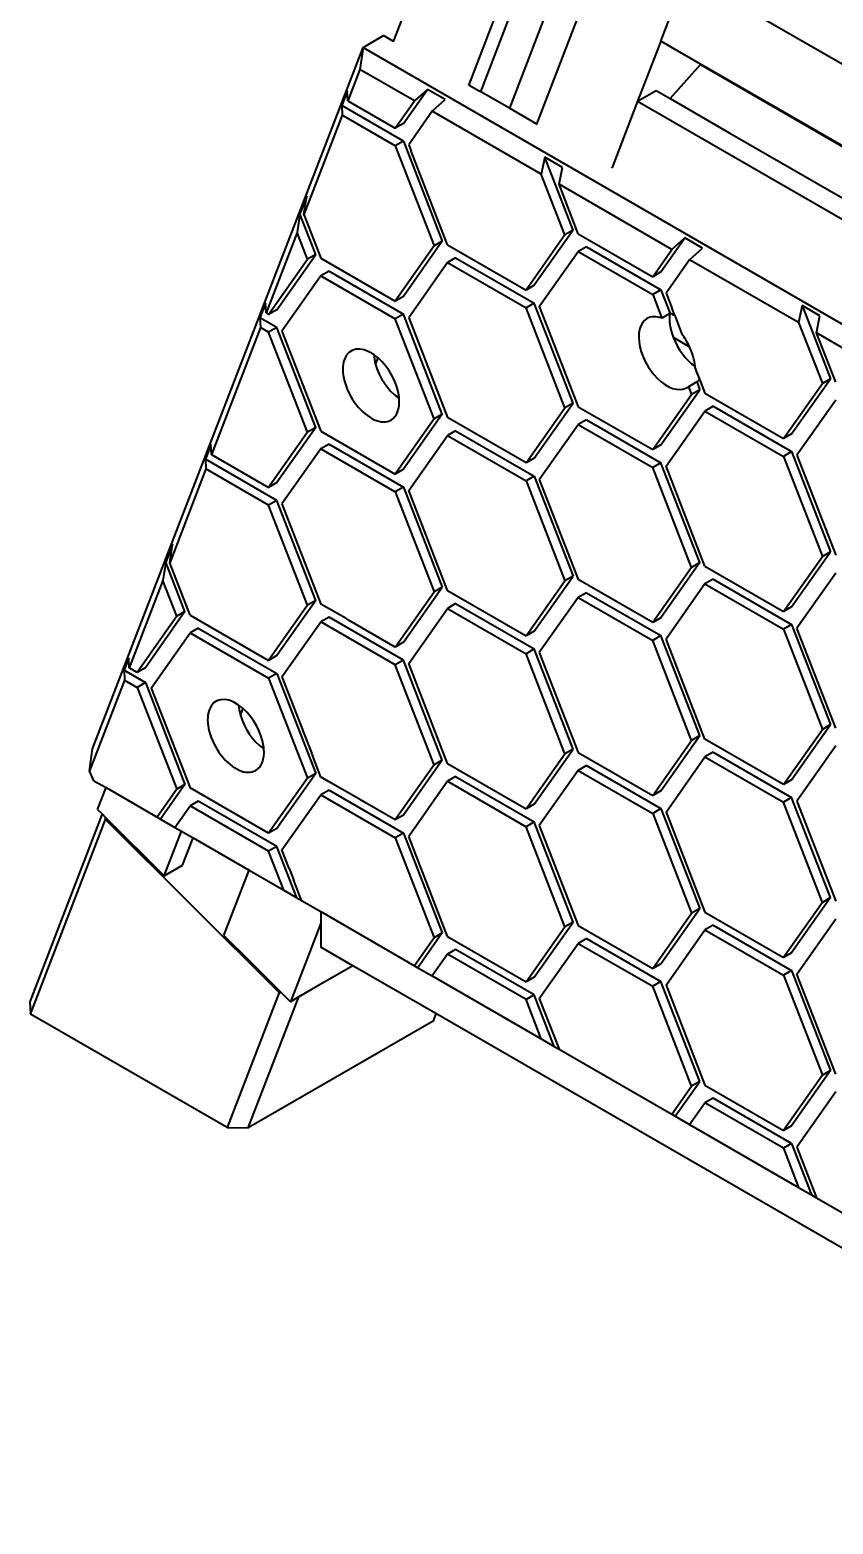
# Model space of a CAD drawing. Header units: millimetres. Extents: x 15 to 415, y 5 to 292.
# Drawn here: x 270.46 to 277.38, y 75.92 to 88.79 of the extents above; entities that cross this region are included whole.
import ezdxf

# ---------------------------------------------------------------- set-up
doc = ezdxf.new("R2010")
doc.units = ezdxf.units.MM
doc.layers.add('Geometries', color=7, linetype='Continuous')

msp = doc.modelspace()

# ---------------------------------------------------------------- linework, layer by layer
at = {"layer": 'Geometries', "linetype": 'Continuous', "lineweight": 40}
for p, q in [((273.5914, 88.6907), (289.2529, 129.3349)), ((274.2388, 88.3119), (289.2529, 127.2758)), ((274.3416, 88.2576), (289.2529, 126.9548)), ((274.8236, 87.9793), (289.2529, 125.4257)), ((275.1747, 89.6383), (274.5879, 88.1154)), ((275.8924, 88.6941), (276.0394, 89.0756)), ((276.6738, 88.9472), (288.8793, 81.9003)), ((273.3276, 88.6389), (273.5043, 88.741)), ((273.5914, 88.6907), (273.5043, 88.741)), ((270.9987, 82.5952), (273.3276, 88.6389)), ((273.3276, 88.6389), (273.3011, 88.4501)), ((273.3276, 88.6389), (287.3954, 80.5168)), ((273.5898, 88.6866), (273.5914, 88.6907)), ((275.8924, 88.6941), (275.693, 88.1765)), ((276.2353, 88.4961), (275.8924, 88.6941)), ((275.8924, 88.6941), (275.8924, 88.6941)), ((273.3011, 88.4501), (273.197, 88.1801)), ((273.7707, 88.1789), (273.3011, 88.4501)), ((275.9715, 88.1993), (276.2337, 88.4918)), ((276.2337, 88.4918), (276.2353, 88.4961)), ((276.2337, 88.4918), (288.2649, 81.5456)), ((277.0167, 88.045), (276.2353, 88.4961)), ((274.2432, 88.3144), (274.3278, 88.2655)), ((273.1925, 88.2643), (273.1442, 88.1391)), ((273.197, 88.1801), (273.1925, 88.2643)), ((273.197, 88.1801), (273.6059, 87.944)), ((273.6766, 87.9848), (273.8822, 88.2779)), ((273.8822, 88.2779), (273.7707, 88.1789)), ((274.0352, 88.1895), (273.8822, 88.2779)), ((273.9237, 88.0906), (274.0352, 88.1895)), ((274.3416, 88.2576), (274.3278, 88.2655)), ((274.5879, 88.1154), (274.3416, 88.2576)), ((275.693, 88.1765), (275.852, 88.2683)), ((275.852, 88.2683), (275.9715, 88.1993)), ((275.9715, 88.1993), (276.4873, 87.9016)), ((273.1488, 88.0548), (272.8189, 87.1989)), ((273.6766, 87.8317), (273.1442, 88.1391)), ((273.1442, 88.1391), (273.1488, 88.0548)), ((273.6059, 87.7909), (273.1488, 88.0548)), ((273.6059, 87.944), (273.7707, 88.1789)), ((273.9237, 88.0906), (273.7208, 87.8012)), ((274.8627, 87.5485), (273.9237, 88.0906)), ((274.8236, 87.9793), (274.5879, 88.1154)), ((275.6929, 88.1765), (275.4726, 87.6046)), ((275.6929, 88.1765), (276.8173, 87.5273)), ((275.6929, 88.1765), (275.693, 88.1765)), ((275.693, 88.1765), (275.693, 88.1765)), ((273.6766, 87.9848), (273.6059, 87.944)), ((274.822, 87.9752), (274.8236, 87.9793)), ((285.5482, 83.1193), (277.0167, 88.045)), ((273.6766, 87.8317), (273.6059, 87.7909)), ((273.6766, 87.8317), (274.0103, 86.9706)), ((273.7208, 87.8012), (273.7425, 87.745)), ((276.4873, 87.9016), (287.9079, 81.3079)), ((273.6059, 87.7909), (273.9396, 86.9297)), ((274.0545, 86.94), (273.7425, 87.745)), ((274.8924, 87.6946), (274.8627, 87.5485)), ((275.0457, 87.6061), (274.8924, 87.6946)), ((275.1374, 87.0649), (274.8924, 87.6946)), ((275.0667, 87.0241), (274.8627, 87.5485)), ((275.0159, 87.46), (275.0457, 87.6061)), ((275.471, 87.6004), (275.4726, 87.6046)), ((275.1815, 87.0343), (275.0159, 87.46)), ((275.9875, 86.8991), (275.0159, 87.46)), ((276.8173, 87.5273), (287.7906, 81.1919)), ((272.8434, 87.3585), (272.7843, 87.2051)), ((272.8189, 87.1989), (272.8434, 87.3585)), ((272.7843, 87.2051), (272.7598, 87.0454)), ((272.9206, 86.8547), (272.7843, 87.2051)), ((272.8189, 87.1989), (272.9647, 86.8241)), ((272.7598, 87.0454), (272.4925, 86.3517)), ((272.8499, 86.8138), (272.7598, 87.0454)), ((275.0667, 87.0241), (274.7313, 86.5492)), ((275.1374, 87.0649), (274.802, 86.59)), ((275.1374, 87.0649), (275.0667, 87.0241)), ((275.1815, 87.0343), (275.8227, 86.6641)), ((273.9396, 86.9297), (273.6059, 86.4539)), ((274.0103, 86.9706), (273.6766, 86.4947)), ((274.0103, 86.9706), (273.9396, 86.9297)), ((274.0545, 86.94), (274.7313, 86.5492)), ((275.2522, 86.9221), (275.1815, 86.8812)), ((275.2522, 86.9221), (275.8934, 86.5519)), ((275.8227, 86.6641), (275.9875, 86.8991)), ((275.8934, 86.705), (276.0989, 86.998)), ((276.0989, 86.998), (275.9875, 86.8991)), ((276.252, 86.9097), (276.0989, 86.998)), ((276.1405, 86.8107), (276.252, 86.9097)), ((272.5145, 86.339), (272.8499, 86.8138)), ((272.5852, 86.3798), (272.9206, 86.8547)), ((272.9206, 86.8547), (272.8499, 86.8138)), ((272.9647, 86.8241), (273.6059, 86.4539)), ((274.0544, 86.7869), (273.7208, 86.311)), ((274.1252, 86.8277), (274.0544, 86.7869)), ((274.0544, 86.7869), (274.7313, 86.3961)), ((274.1252, 86.8277), (274.802, 86.4369)), ((274.8461, 86.4064), (275.1815, 86.8812)), ((275.1815, 86.8812), (275.8227, 86.511)), ((276.1405, 86.8107), (275.9375, 86.5213)), ((277.0795, 86.2686), (276.1405, 86.8107)), ((272.9647, 86.671), (272.6293, 86.1961)), ((273.0354, 86.7118), (272.9647, 86.671)), ((272.9647, 86.671), (273.6059, 86.3008)), ((273.0354, 86.7118), (273.6766, 86.3416)), ((275.8934, 86.705), (275.8227, 86.6641)), ((274.802, 86.59), (274.7313, 86.5492)), ((275.8934, 86.5519), (275.8227, 86.511)), ((275.8227, 86.511), (275.9022, 86.306)), ((275.8934, 86.5519), (275.9729, 86.3469)), ((275.9375, 86.5213), (275.9465, 86.4981)), ((272.488, 86.436), (272.4397, 86.3107)), ((272.4925, 86.3517), (272.488, 86.436)), ((272.5852, 86.3798), (272.5145, 86.339)), ((273.6766, 86.4947), (273.6059, 86.4539)), ((274.802, 86.4369), (274.7313, 86.3961)), ((275.0667, 85.534), (274.7313, 86.3961)), ((275.1374, 85.5748), (274.802, 86.4369)), ((274.8461, 86.4064), (274.9289, 86.1936)), ((275.9465, 86.4981), (275.9861, 86.396)), ((276.0122, 86.3285), (275.9861, 86.396)), ((277.1092, 86.4147), (277.0795, 86.2686)), ((277.2624, 86.3263), (277.1092, 86.4147)), ((277.1092, 86.4147), (277.3542, 85.785)), ((272.5852, 86.2267), (272.4397, 86.3107)), ((272.4397, 86.3107), (272.4442, 86.2265)), ((272.4925, 86.3517), (272.5145, 86.339)), ((273.6766, 86.3416), (273.6059, 86.3008)), ((273.9396, 85.4396), (273.6059, 86.3008)), ((274.0103, 85.4805), (273.6766, 86.3416)), ((273.7208, 86.311), (274.0544, 85.4499)), ((275.971, 86.3458), (275.9022, 86.306)), ((275.9729, 86.3469), (275.971, 86.3458)), ((276.0122, 86.3285), (276.0745, 86.1679)), ((277.0795, 86.2686), (277.2835, 85.7442)), ((277.2327, 86.1801), (277.2624, 86.3263)), ((272.4442, 86.2265), (272.0228, 85.1327)), ((272.5145, 86.1859), (272.4442, 86.2265)), ((272.5852, 86.2267), (272.5145, 86.1859)), ((272.8499, 85.3237), (272.5145, 86.1859)), ((272.9206, 85.3645), (272.5852, 86.2267)), ((272.6293, 86.1961), (272.9647, 85.334)), ((274.9289, 86.1936), (275.1815, 85.5442)), ((274.9289, 86.1936), (274.9289, 86.1936)), ((275.9985, 86.1425), (276.1396, 86.0611)), ((277.3983, 85.7545), (277.2327, 86.1801)), ((278.2043, 85.6192), (277.2327, 86.1801)), ((273.4361, 85.9077), (273.4578, 85.9639)), ((276.188, 85.8749), (276.2007, 85.8421)), ((276.2013, 85.7573), (276.1306, 85.7165)), ((276.2007, 85.8421), (276.2243, 85.7812)), ((276.2013, 85.7573), (276.2271, 85.6907)), ((276.2243, 85.7812), (276.2712, 85.6601)), ((276.9481, 85.2693), (277.2835, 85.7442)), ((277.0188, 85.3102), (277.3542, 85.785)), ((277.3542, 85.785), (277.2835, 85.7442)), ((273.6274, 85.6226), (273.6355, 85.6438)), ((275.8227, 85.174), (276.1564, 85.6499)), ((275.8934, 85.2149), (276.2271, 85.6907)), ((276.1306, 85.7165), (276.1564, 85.6499)), ((276.2271, 85.6907), (276.1564, 85.6499)), ((276.2712, 85.6601), (276.9481, 85.2693)), ((274.0103, 85.4805), (273.6766, 85.0046)), ((274.0103, 85.4805), (273.9396, 85.4396)), ((274.7313, 85.0591), (275.0667, 85.534)), ((274.802, 85.0999), (275.1374, 85.5748)), ((275.1374, 85.5748), (275.0667, 85.534)), ((275.1815, 85.5442), (275.8227, 85.174)), ((275.9375, 85.0312), (276.2712, 85.507)), ((276.3419, 85.5479), (276.2712, 85.507)), ((276.2712, 85.507), (276.9481, 85.1162)), ((276.3419, 85.5479), (277.0188, 85.1571)), ((277.3983, 85.6014), (277.0629, 85.1265)), ((272.9206, 85.3645), (272.5852, 84.8897)), ((272.9206, 85.3645), (272.8499, 85.3237)), ((273.9396, 85.4396), (273.6059, 84.9638)), ((274.7313, 85.0591), (274.0544, 85.4499)), ((274.8461, 84.9163), (275.1815, 85.3911)), ((275.2522, 85.432), (275.1815, 85.3911)), ((275.1815, 85.3911), (275.8227, 85.0209)), ((275.2522, 85.432), (275.8934, 85.0618)), ((272.8499, 85.3237), (272.5145, 84.8488)), ((272.9647, 85.334), (273.6059, 84.9638)), ((273.0354, 85.2217), (272.9647, 85.1809)), ((273.0354, 85.2217), (273.6766, 84.8515)), ((273.7208, 84.8209), (274.0545, 85.2968)), ((274.1252, 85.3376), (274.0545, 85.2968)), ((274.0545, 85.2968), (274.7313, 84.906)), ((274.1252, 85.3376), (274.802, 84.9468)), ((277.0188, 85.3102), (276.9481, 85.2693)), ((272.0183, 85.217), (271.97, 85.0918)), ((271.97, 85.0918), (271.9745, 85.0075)), ((272.5852, 84.7366), (271.97, 85.0918)), ((272.0228, 85.1327), (272.0183, 85.217)), ((272.0228, 85.1327), (272.5145, 84.8488)), ((272.9647, 85.1809), (272.6293, 84.706)), ((272.9647, 85.1809), (273.6059, 84.8107)), ((274.802, 85.0999), (274.7313, 85.0591)), ((275.8934, 85.2149), (275.8227, 85.174)), ((277.0188, 85.1571), (276.9481, 85.1162)), ((276.9481, 85.1162), (277.2835, 84.2541)), ((277.0188, 85.1571), (277.3542, 84.2949)), ((277.0629, 85.1265), (277.3983, 84.2644)), ((271.9745, 85.0075), (271.6632, 84.1997)), ((272.5145, 84.6958), (271.9745, 85.0075)), ((273.6766, 85.0046), (273.6059, 84.9638)), ((275.8934, 85.0618), (275.8227, 85.0209)), ((276.1564, 84.1598), (275.8227, 85.0209)), ((276.2271, 84.2006), (275.8934, 85.0618)), ((276.2712, 84.17), (275.9375, 85.0312)), ((272.5852, 84.8897), (272.5145, 84.8488)), ((273.6766, 84.8515), (273.6059, 84.8107)), ((273.6766, 84.8515), (274.0103, 83.9903)), ((274.802, 84.9468), (274.7313, 84.906)), ((274.7313, 84.906), (275.0667, 84.0439)), ((274.802, 84.9468), (275.1374, 84.0847)), ((274.8461, 84.9163), (275.1815, 84.0541)), ((272.5852, 84.7366), (272.5145, 84.6958)), ((272.9206, 83.8744), (272.5852, 84.7366)), ((272.6293, 84.706), (272.9647, 83.8439)), ((273.6059, 84.8107), (273.9396, 83.9495)), ((274.0545, 83.9598), (273.7208, 84.8209)), ((272.8499, 83.8336), (272.5145, 84.6958)), ((271.6878, 84.3595), (271.6286, 84.2058)), ((271.6632, 84.1997), (271.6878, 84.3595)), ((271.6286, 84.2058), (271.604, 84.0459)), ((271.7936, 83.7801), (271.6286, 84.2058)), ((271.8377, 83.7495), (271.6632, 84.1997)), ((276.2271, 84.2006), (275.8934, 83.7247)), ((276.2271, 84.2006), (276.1564, 84.1598)), ((276.9481, 83.7792), (277.2835, 84.2541)), ((277.0188, 83.8201), (277.3542, 84.2949)), ((277.3542, 84.2949), (277.2835, 84.2541)), ((274.802, 83.6098), (275.1374, 84.0847)), ((275.1374, 84.0847), (275.0667, 84.0439)), ((276.1564, 84.1598), (275.8227, 83.6839)), ((276.2712, 84.17), (276.9481, 83.7792)), ((277.3983, 84.1113), (277.0629, 83.6364)), ((271.604, 84.0459), (271.3144, 83.2944)), ((271.7229, 83.7393), (271.604, 84.0459)), ((273.6059, 83.4737), (273.9396, 83.9495)), ((273.6766, 83.5145), (274.0103, 83.9903)), ((274.0103, 83.9903), (273.9396, 83.9495)), ((274.0545, 83.9598), (274.7313, 83.569)), ((274.7313, 83.569), (275.0667, 84.0439)), ((275.8227, 83.6839), (275.1815, 84.0541)), ((275.2522, 83.9419), (275.1815, 83.901)), ((275.2522, 83.9419), (275.8934, 83.5717)), ((276.2712, 84.0169), (275.9375, 83.5411)), ((276.3419, 84.0578), (276.2712, 84.0169)), ((276.2712, 84.0169), (276.9481, 83.6262)), ((276.3419, 84.0578), (277.0188, 83.667)), ((272.8499, 83.8336), (272.5145, 83.3587)), ((272.9206, 83.8744), (272.5852, 83.3996)), ((272.9206, 83.8744), (272.8499, 83.8336)), ((273.1818, 83.7186), (272.9647, 83.8439)), ((273.7208, 83.3308), (274.0545, 83.8067)), ((274.1252, 83.8475), (274.0545, 83.8067)), ((274.0545, 83.8067), (274.7313, 83.4159)), ((274.1252, 83.8475), (274.802, 83.4567)), ((275.1815, 83.901), (274.8461, 83.4262)), ((275.1815, 83.901), (275.8227, 83.5308)), ((277.0188, 83.8201), (276.9481, 83.7792)), ((271.7229, 83.7393), (271.3831, 83.2548)), ((271.7936, 83.7801), (271.4538, 83.2956)), ((271.7936, 83.7801), (271.7229, 83.7393)), ((271.8377, 83.7495), (272.5145, 83.3587)), ((272.6293, 83.2159), (272.9647, 83.6908)), ((273.0354, 83.7316), (272.9647, 83.6908)), ((273.6059, 83.3206), (272.9647, 83.6908)), ((273.6766, 83.3614), (273.0354, 83.7316)), ((273.2095, 83.7025), (273.1818, 83.7186)), ((273.6059, 83.4737), (273.2095, 83.7025)), ((275.8934, 83.7247), (275.8227, 83.6839)), ((271.504, 83.1206), (271.8377, 83.5964)), ((271.9084, 83.6372), (271.8377, 83.5964)), ((271.8377, 83.5964), (272.5145, 83.2056)), ((271.9084, 83.6372), (272.5852, 83.2465)), ((274.802, 83.6098), (274.7313, 83.569)), ((275.8934, 83.5717), (275.8227, 83.5308)), ((276.2271, 82.7105), (275.8934, 83.5717)), ((277.0188, 83.667), (276.9481, 83.6262)), ((276.9481, 83.6262), (277.2835, 82.764)), ((277.0188, 83.667), (277.3542, 82.8048)), ((277.3983, 82.7743), (277.0629, 83.6364)), ((273.6766, 83.5145), (273.6059, 83.4737)), ((274.802, 83.4567), (274.7313, 83.4159)), ((275.1374, 82.5946), (274.802, 83.4567)), ((274.8461, 83.4262), (275.1815, 82.564)), ((276.1564, 82.6697), (275.8227, 83.5308)), ((276.2712, 82.6799), (275.9375, 83.5411)), ((271.3098, 83.3786), (271.2693, 83.2735)), ((271.3144, 83.2944), (271.3098, 83.3786)), ((271.3831, 83.2548), (271.3144, 83.2944)), ((271.4538, 83.2956), (271.3831, 83.2548)), ((272.5852, 83.3996), (272.5145, 83.3587)), ((273.6766, 83.3614), (273.6059, 83.3206)), ((273.9396, 82.4594), (273.6059, 83.3206)), ((274.0103, 82.5002), (273.6766, 83.3614)), ((274.0545, 82.4696), (273.7208, 83.3308)), ((275.0667, 82.5537), (274.7313, 83.4159)), ((271.2738, 83.1891), (270.9722, 82.4064)), ((271.2693, 83.2735), (271.4538, 83.1667)), ((271.2693, 83.2735), (271.2738, 83.1891)), ((271.2738, 83.1891), (271.3831, 83.1259)), ((271.4538, 83.1667), (271.3831, 83.1259)), ((271.4538, 83.1667), (271.7936, 82.29)), ((272.5852, 83.2465), (272.5145, 83.2056)), ((272.5145, 83.2056), (272.8499, 82.3435)), ((272.5852, 83.2465), (272.9206, 82.3843)), ((272.6293, 83.2159), (272.8085, 82.7554)), ((271.3831, 83.1259), (271.7229, 82.2491)), ((271.504, 83.1206), (271.8377, 82.2594)), ((272.2719, 82.8865), (272.294, 82.9439)), ((277.0188, 82.33), (277.3542, 82.8048)), ((277.3542, 82.8048), (277.2835, 82.764)), ((272.8096, 82.7526), (272.8085, 82.7554)), ((272.8096, 82.7526), (272.8102, 82.7511)), ((272.8102, 82.7511), (272.8863, 82.5553)), ((275.8227, 82.1938), (276.1564, 82.6697)), ((275.8934, 82.2346), (276.2271, 82.7105)), ((276.2271, 82.7105), (276.1564, 82.6697)), ((276.9481, 82.2891), (276.2712, 82.6799)), ((276.9481, 82.2891), (277.2835, 82.764)), ((270.9722, 82.4064), (270.9987, 82.5952)), ((272.4637, 82.6027), (272.4711, 82.622)), ((272.8881, 82.5508), (272.8863, 82.5553)), ((272.8881, 82.5508), (272.8913, 82.5425)), ((272.8913, 82.5425), (272.8951, 82.5326)), ((272.9647, 82.3538), (272.8951, 82.5326)), ((274.7313, 82.0789), (275.0667, 82.5537)), ((274.802, 82.1197), (275.1374, 82.5946)), ((275.1374, 82.5946), (275.0667, 82.5537)), ((275.1815, 82.564), (275.8227, 82.1938)), ((275.9375, 82.051), (276.2712, 82.5268)), ((276.337, 82.5648), (276.2712, 82.5268)), ((276.2712, 82.5268), (276.9481, 82.136)), ((276.3419, 82.5676), (276.337, 82.5648)), ((276.3419, 82.5676), (277.0188, 82.1769)), ((277.3983, 82.6212), (277.0629, 82.1463)), ((271.01, 82.3223), (270.9722, 82.4064)), ((273.9396, 82.4594), (273.6059, 81.9836)), ((274.0103, 82.5002), (273.6766, 82.0244)), ((274.0103, 82.5002), (273.9396, 82.4594)), ((274.0545, 82.4696), (274.7313, 82.0789)), ((275.1815, 82.4109), (274.8461, 81.936)), ((275.2522, 82.4517), (275.1815, 82.4109)), ((275.1815, 82.4109), (275.8227, 82.0407)), ((275.2522, 82.4517), (275.8934, 82.0815)), ((271.01, 82.3223), (271.1142, 82.2621)), ((271.0421, 82.075), (271.1142, 82.2621)), ((271.1142, 82.2621), (271.5539, 82.0083)), ((271.7936, 82.29), (271.5839, 81.991)), ((271.7936, 82.29), (271.7229, 82.2491)), ((272.5145, 81.8686), (271.8377, 82.2594)), ((272.8499, 82.3435), (272.5145, 81.8686)), ((272.9206, 82.3843), (272.5852, 81.9095)), ((272.9206, 82.3843), (272.8499, 82.3435)), ((272.9647, 82.3538), (272.9735, 82.3487)), ((272.9953, 82.3361), (272.9735, 82.3487)), ((273.0504, 82.3043), (272.9953, 82.3361)), ((273.0504, 82.3043), (273.0518, 82.3035)), ((273.3049, 82.1574), (273.0518, 82.3035)), ((274.0544, 82.3166), (273.7208, 81.8407)), ((274.1252, 82.3574), (274.0544, 82.3166)), ((274.0544, 82.3166), (274.7313, 81.9258)), ((274.1252, 82.3574), (274.802, 81.9666)), ((277.0188, 82.33), (276.9481, 82.2891)), ((271.7229, 82.2491), (271.5539, 82.0083)), ((271.9084, 82.1471), (271.8377, 82.1063)), ((272.5852, 81.7564), (271.9084, 82.1471)), ((272.6293, 81.7258), (272.9647, 82.2007)), ((273.0354, 82.2415), (272.9647, 82.2007)), ((272.9647, 82.2007), (273.6059, 81.8305)), ((273.0354, 82.2415), (273.6766, 81.8713)), ((273.3611, 82.1249), (273.3049, 82.1574)), ((275.8934, 82.2346), (275.8227, 82.1938)), ((277.0188, 82.1769), (276.9481, 82.136)), ((277.2835, 81.2739), (276.9481, 82.136)), ((277.3542, 81.3147), (277.0188, 82.1769)), ((277.0629, 82.1463), (277.3983, 81.2841)), ((271.0821, 82.0352), (270.4586, 80.417)), ((271.0421, 82.075), (271.0821, 82.0352)), ((271.0821, 82.0352), (271.1111, 82.0063)), ((271.1104, 81.9884), (271.1111, 82.0063)), ((271.1111, 82.0063), (271.6152, 81.5033)), ((271.5539, 82.0083), (271.5839, 81.991)), ((271.707, 81.9199), (271.8377, 82.1063)), ((272.5145, 81.7155), (271.8377, 82.1063)), ((273.6059, 81.9836), (273.3611, 82.1249)), ((273.6766, 82.0244), (273.6059, 81.9836)), ((274.802, 82.1197), (274.7313, 82.0789)), ((275.8934, 82.0815), (275.8227, 82.0407)), ((275.8227, 82.0407), (276.1564, 81.1795)), ((275.8934, 82.0815), (276.2271, 81.2204)), ((275.9375, 82.051), (276.2712, 81.1898)), ((270.4642, 80.3116), (271.1104, 81.9884)), ((272.6054, 80.4969), (271.1104, 81.9884)), ((271.5839, 81.991), (271.707, 81.9199)), ((271.6152, 81.5033), (271.7632, 81.8874)), ((271.707, 81.9199), (271.7632, 81.8874)), ((271.7632, 81.8874), (271.8644, 81.829)), ((272.5852, 81.9095), (272.5145, 81.8686)), ((274.802, 81.9666), (274.7313, 81.9258)), ((275.0667, 81.0636), (274.7313, 81.9258)), ((275.1374, 81.1045), (274.802, 81.9666)), ((274.8461, 81.936), (275.1815, 81.0739)), ((271.7743, 81.5952), (271.8644, 81.829)), ((271.8644, 81.829), (272.342, 81.5533)), ((272.5852, 81.7564), (272.5145, 81.7155)), ((272.7576, 81.3133), (272.5852, 81.7564)), ((273.6766, 81.8713), (273.6059, 81.8305)), ((273.6059, 81.8305), (273.9396, 80.9693)), ((273.6766, 81.8713), (274.0103, 81.0101)), ((274.0544, 80.9796), (273.7208, 81.8407)), ((272.6459, 81.3778), (272.5145, 81.7155)), ((272.692, 81.5646), (272.6293, 81.7258)), ((271.6152, 81.5033), (271.7743, 81.5952)), ((272.1302, 80.9896), (272.3464, 81.5507)), ((272.3464, 81.5507), (272.342, 81.5533)), ((272.3464, 81.5507), (272.6459, 81.3778)), ((272.692, 81.5646), (272.7289, 81.4699)), ((272.6459, 81.3778), (272.7576, 81.3133)), ((272.7991, 81.2893), (272.7289, 81.4699)), ((272.7576, 81.3133), (272.7991, 81.2893)), ((272.7991, 81.2893), (272.9639, 81.1942)), ((277.2835, 81.2739), (276.9481, 80.799)), ((277.3542, 81.3147), (277.0188, 80.8398)), ((277.3542, 81.3147), (277.2835, 81.2739)), ((272.9639, 81.1942), (272.9639, 81.0943)), ((272.9639, 81.1942), (273.7707, 80.7284)), ((274.802, 80.6296), (275.1374, 81.1045)), ((275.1374, 81.1045), (275.0667, 81.0636)), ((275.8227, 80.7037), (276.1564, 81.1795)), ((275.8934, 80.7445), (276.2271, 81.2204)), ((276.2271, 81.2204), (276.1564, 81.1795)), ((276.2712, 81.1898), (276.9481, 80.799)), ((277.0629, 80.6562), (277.3983, 81.131)), ((272.1302, 80.9896), (272.3517, 80.7686)), ((272.9639, 81.0943), (272.7033, 80.4178)), ((272.9639, 81.0943), (272.9639, 80.888)), ((274.0103, 81.0101), (273.8007, 80.7111)), ((274.0103, 81.0101), (273.9396, 80.9693)), ((274.0544, 80.9796), (274.7313, 80.5888)), ((274.7313, 80.5888), (275.0667, 81.0636)), ((275.1815, 81.0739), (275.8227, 80.7037)), ((275.9375, 80.5609), (276.2712, 81.0367)), ((276.3419, 81.0775), (276.2712, 81.0367)), ((276.2712, 81.0367), (276.9481, 80.6459)), ((276.3419, 81.0775), (277.0188, 80.6867)), ((273.2408, 80.7282), (272.9639, 80.888)), ((273.9396, 80.9693), (273.7707, 80.7284)), ((274.1051, 80.8557), (274.0545, 80.8265)), ((274.1252, 80.8673), (274.1051, 80.8557)), ((274.802, 80.4765), (274.1252, 80.8673)), ((274.8461, 80.4459), (275.1815, 80.9208)), ((275.2522, 80.9616), (275.1815, 80.9208)), ((275.1815, 80.9208), (275.8227, 80.5506)), ((275.2522, 80.9616), (275.8934, 80.5914)), ((272.6283, 80.4927), (272.3517, 80.7686)), ((273.2408, 80.7282), (272.8853, 80.5229)), ((273.9561, 80.3152), (273.2408, 80.7282)), ((273.7707, 80.7284), (273.8007, 80.7111)), ((274.0545, 80.8265), (273.9237, 80.6401)), ((274.7313, 80.4357), (274.0545, 80.8265)), ((275.8934, 80.7445), (275.8227, 80.7037)), ((277.0188, 80.8398), (276.9481, 80.799)), ((273.8007, 80.7111), (273.9237, 80.64)), ((273.9237, 80.64), (273.9237, 80.6401)), ((273.9237, 80.64), (274.8627, 80.0979)), ((274.802, 80.6296), (274.7313, 80.5888)), ((275.8934, 80.5914), (275.8227, 80.5506)), ((276.2271, 79.7303), (275.8934, 80.5914)), ((277.0188, 80.6867), (276.9481, 80.6459)), ((276.9481, 80.6459), (277.2835, 79.7838)), ((277.0188, 80.6867), (277.3542, 79.8246)), ((277.3983, 79.794), (277.0629, 80.6562)), ((272.6054, 80.4969), (272.1573, 79.3341)), ((272.3398, 79.3309), (272.7745, 80.4589)), ((272.6283, 80.4927), (272.6054, 80.4969)), ((272.6283, 80.4927), (272.7033, 80.4178)), ((272.7745, 80.4589), (272.7033, 80.4178)), ((272.8853, 80.5229), (272.7745, 80.4589)), ((274.802, 80.4765), (274.7313, 80.4357)), ((274.9744, 80.0335), (274.802, 80.4765)), ((276.1564, 79.6894), (275.8227, 80.5506)), ((275.9375, 80.5609), (276.2712, 79.6997)), ((270.4586, 80.417), (270.4642, 80.3116)), ((274.8627, 80.0979), (274.7313, 80.4357)), ((274.8461, 80.4459), (275.0159, 80.0095)), ((272.1573, 79.3341), (270.4642, 80.3116)), ((273.9308, 80.2494), (272.3398, 79.3309)), ((273.9561, 80.3152), (273.9308, 80.2494)), ((284.9358, 73.9761), (273.9561, 80.3152)), ((274.8627, 80.0979), (274.9744, 80.0335)), ((274.9744, 80.0335), (275.0159, 80.0095)), ((275.0159, 80.0095), (275.9875, 79.4485)), ((275.0159, 80.0095), (275.0159, 80.0095)), ((277.3542, 79.8246), (277.0188, 79.3497)), ((277.3542, 79.8246), (277.2835, 79.7838)), ((275.9875, 79.4485), (276.1564, 79.6894)), ((276.0174, 79.4312), (276.2271, 79.7303)), ((276.2271, 79.7303), (276.1564, 79.6894)), ((276.2712, 79.6997), (276.9481, 79.3089)), ((277.2835, 79.7838), (276.9481, 79.3089)), ((276.3419, 79.5874), (276.2712, 79.5466)), ((277.0188, 79.1967), (276.3419, 79.5874)), ((277.3983, 79.6409), (277.0629, 79.1661)), ((275.9875, 79.4485), (276.0174, 79.4312)), ((276.0174, 79.4312), (276.1405, 79.3602)), ((276.1405, 79.3602), (276.2712, 79.5466)), ((276.9481, 79.1558), (276.2712, 79.5466)), ((272.1573, 79.3341), (272.3398, 79.3309)), ((276.1405, 79.3602), (276.1405, 79.3602)), ((276.1405, 79.3602), (277.0795, 78.8181)), ((277.0188, 79.3497), (276.9481, 79.3089)), ((277.0188, 79.1967), (276.9481, 79.1558)), ((277.0188, 79.1967), (277.1911, 78.7536)), ((276.9481, 79.1558), (277.0795, 78.8181)), ((277.0629, 79.1661), (277.2327, 78.7296)), ((277.0795, 78.8181), (277.1911, 78.7536)), ((277.1911, 78.7536), (277.2327, 78.7296)), ((277.2327, 78.7296), (277.2327, 78.7296)), ((277.2327, 78.7296), (278.2043, 78.1687))]:
    msp.add_line(p, q, dxfattribs=at)
for centre, major_axis, start_param, end_param in [((275.9451, 86.005), (-0.1719, 0.2977), 0, 3.2243467), ((275.9451, 86.005), (-0.1719, 0.2977), 5.6753898, 6.2831853), ((276.2103, 86.1581), (-0.1719, 0.2977), 0.6077955, 1.2986415), ((276.0158, 86.0458), (-0.1719, 0.2977), 5.5124737, 5.6753898), ((276.2103, 86.1581), (-0.1719, 0.2977), 1.2986415, 2.2605713), ((275.9451, 86.005), (-0.1719, 0.2977), 4.5703717, 4.9365069), ((273.397, 85.7272), (0.1719, -0.2977), 2.2605713, 6.2831853), ((273.397, 85.7272), (0.1719, -0.2977), 2.1036686, 2.2605713), ((273.6622, 85.8803), (0.1719, -0.2977), 4.022614, 4.3030803), ((275.9451, 86.005), (-0.1719, 0.2977), 4.022614, 4.5703717), ((273.6622, 85.8803), (0.1719, -0.2977), 4.3030803, 5.3539516), ((273.397, 85.7272), (0.1719, -0.2977), 0.9800353, 2.1036686), ((275.9451, 86.005), (-0.1719, 0.2977), 3.9632296, 4.022614), ((276.0158, 86.0458), (-0.1719, 0.2977), 3.2243467, 3.3872628), ((273.397, 85.7272), (0.1719, -0.2977), 0, 0.8810213), ((273.6622, 85.8803), (0.1719, -0.2977), 5.3539516, 5.402164), ((273.397, 85.7272), (0.1719, -0.2977), 0.8810213, 0.9800353), ((272.2322, 82.7081), (0.1719, -0.2977), 2.2605713, 6.2831853), ((272.2322, 82.7081), (0.1719, -0.2977), 2.0990593, 2.2605713), ((272.4974, 82.8612), (0.1719, -0.2977), 4.022614, 4.3099723), ((272.2322, 82.7081), (0.1719, -0.2977), 0.9710984, 2.0990593), ((272.4974, 82.8612), (0.1719, -0.2977), 4.3099723, 5.3586411), ((272.2322, 82.7081), (0.1719, -0.2977), 0, 0.8810213), ((272.4974, 82.8612), (0.1719, -0.2977), 5.3586411, 5.402164), ((272.2322, 82.7081), (0.1719, -0.2977), 0.8810213, 0.9710984)]:
    msp.add_ellipse(centre, major_axis=major_axis, ratio=0.5773503, start_param=start_param, end_param=end_param, dxfattribs=at)

doc.saveas('drawing.dxf')
